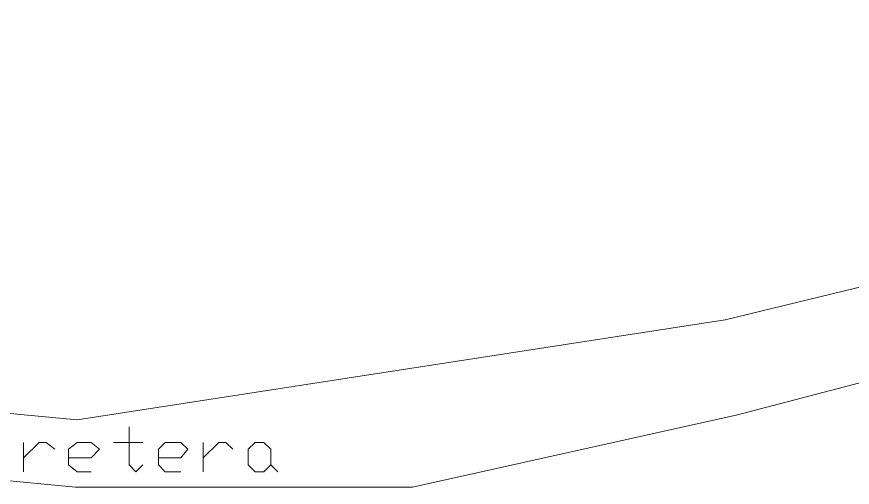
# Model space of a CAD drawing. Header units: millimetres. Extents: x 2576 to 2719, y 1757 to 1977.
# Drawn here: x 2600.56 to 2614.22, y 1826.19 to 1833.89 of the extents above; entities that cross this region are included whole.
import ezdxf

# ---------------------------------------------------------------- set-up
doc = ezdxf.new("R2010")
doc.units = ezdxf.units.MM
doc.layers.add('PDF_CVL_CUADCON_TIT', color=7, linetype='Continuous')
doc.layers.add('PDF_outline', color=7, linetype='Continuous')

msp = doc.modelspace()

# ---------------------------------------------------------------- linework, layer by layer
at = {"layer": 'PDF_CVL_CUADCON_TIT', "lineweight": 9}
for points in [[(2612.14, 1828.934), (2601.55, 1827.296)], [(2612.337, 1827.381), (2607.028, 1826.195), (2601.522, 1826.195)], [(2602.397, 1827.183), (2602.397, 1826.562), (2602.51, 1826.449), (2602.623, 1826.562)], [(2600.674, 1826.449), (2600.674, 1826.929)], [(2600.674, 1826.675), (2600.929, 1826.929), (2601.042, 1826.929), (2601.183, 1826.816)], [(2601.409, 1826.675), (2601.776, 1826.675), (2601.917, 1826.816), (2601.776, 1826.929), (2601.55, 1826.929), (2601.409, 1826.816), (2601.409, 1826.562), (2601.55, 1826.449), (2601.776, 1826.449)], [(2602.143, 1826.929), (2602.623, 1826.929)], [(2602.877, 1826.675), (2603.244, 1826.675), (2603.357, 1826.816), (2603.244, 1826.929), (2602.99, 1826.929), (2602.877, 1826.816), (2602.877, 1826.562), (2602.99, 1826.449), (2603.244, 1826.449)], [(2603.611, 1826.449), (2603.611, 1826.929)], [(2603.611, 1826.675), (2603.866, 1826.929), (2603.978, 1826.929), (2604.091, 1826.816)], [(2604.713, 1826.562), (2604.826, 1826.449)]]:
    msp.add_lwpolyline(points, dxfattribs=at)
msp.add_lwpolyline([(2604.6, 1826.449), (2604.459, 1826.449), (2604.346, 1826.562), (2604.346, 1826.816), (2604.459, 1826.929), (2604.6, 1826.929), (2604.713, 1826.816), (2604.713, 1826.562)], close=True, dxfattribs=at)
at = {"layer": 'PDF_outline', "lineweight": 9}
for points in [[(2612.14, 1828.934), (2617.364, 1830.205), (2619.03, 1830.431), (2620.809, 1831.052), (2626.485, 1833.678), (2633.941, 1837.18), (2633.969, 1837.208)], [(2629.648, 1833.791), (2627.191, 1832.521), (2621.233, 1830.064), (2621.205, 1830.036), (2619.426, 1829.386), (2617.816, 1828.821), (2617.731, 1828.793), (2612.337, 1827.381)], [(2589.943, 1830.374), (2591.327, 1829.894), (2591.384, 1829.866), (2592.4, 1829.245), (2592.796, 1829.245), (2595.874, 1827.833), (2601.55, 1827.296)], [(2601.522, 1826.195), (2595.676, 1826.76), (2595.507, 1826.788), (2592.57, 1828.143), (2590.085, 1826.901)]]:
    msp.add_lwpolyline(points, dxfattribs=at)

doc.saveas('drawing.dxf')
